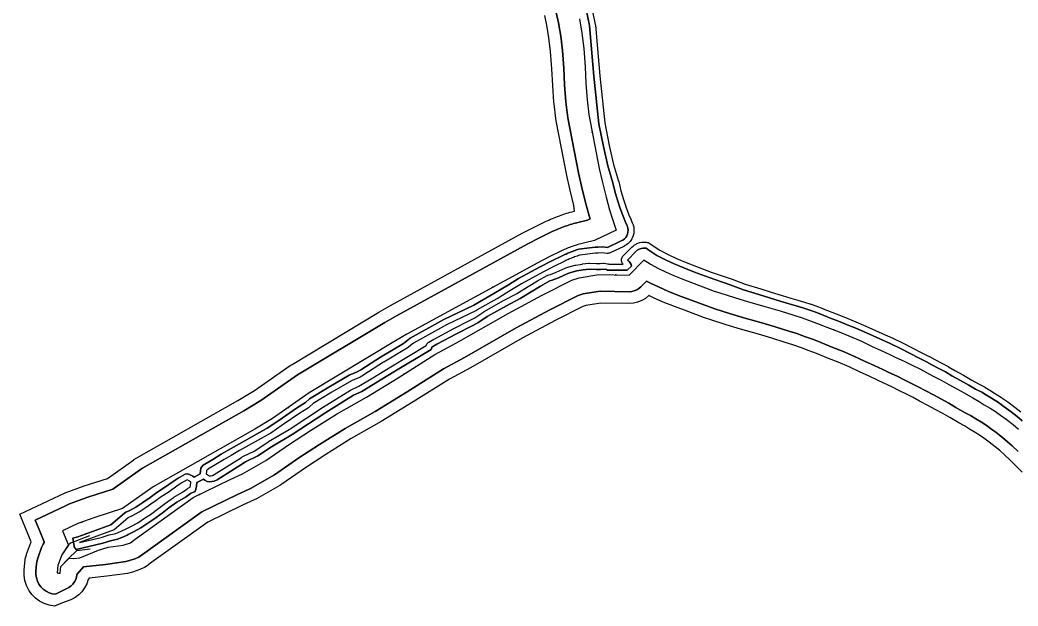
# Model space of a CAD drawing. Header units: inches. Extents: x 87989 to 118156, y 435697 to 451526.
# Drawn here: x 115977.4 to 116398, y 442739.5 to 442986.5 of the extents above; entities that cross this region are included whole.
import ezdxf

# ---------------------------------------------------------------- set-up
doc = ezdxf.new("R2010")
doc.units = ezdxf.units.IN
doc.header["$MEASUREMENT"] = 0
for name, color, linetype, true_color in [('As_waterkering_BWK', 7, 'Continuous', 0x7b8981), ('Beschermingszone_BWK', 7, 'Continuous', 0xcf890d), ('Grens_bebouwingsvrije_zone_BWK', 7, 'Continuous', 0x6789ae), ('Kernzone_BWK', 7, 'Continuous', 0xcb89af), ('Kunstwerken_BWK', 7, 'Continuous', 0xc78952), ('Referentiepunten_BWK', 7, 'Continuous', 0x178980)]:
    doc.layers.add(name, color=color, linetype=linetype, true_color=true_color)

msp = doc.modelspace()

# ---------------------------------------------------------------- linework, layer by layer
at = {"layer": 'As_waterkering_BWK'}
for points in [[(116213.1611, 442987.0009), (116214.2039, 442980.937), (116214.9796, 442974.4773), (116215.5381, 442966.6847), (116215.901, 442959.6429), (116216.3705, 442952.8191), (116217.1321, 442946.6371), (116221.5543, 442923.8774), (116222.7816, 442918.5026), (116224.4301, 442911.7671), (116225.8819, 442906.486), (116227.1417, 442902.4622), (116228.6782, 442897.8511)], [(116228.6782, 442897.8511), (116219.5582, 442893.5463), (116215.401, 442892.5758), (116214.9165, 442892.4601), (116214.3147, 442892.3092), (116213.7155, 442892.1508), (116213.1183, 442891.9848), (116212.5233, 442891.8113), (116211.9305, 442891.6303), (116211.3401, 442891.4418), (116210.7521, 442891.2458), (116210.1666, 442891.0424), (116209.5838, 442890.8316), (116209.0036, 442890.6135), (116208.4263, 442890.3881), (116207.8518, 442890.1553), (116207.2803, 442889.9153), (116206.712, 442889.6682), (116206.1468, 442889.4138), (116205.5848, 442889.1523), (116205.0234, 442888.8824), (116200.4239, 442886.635), (116195.6738, 442884.189), (116140.4837, 442854.0119), (116135.7385, 442851.2529), (116099.318, 442829.3013), (116083.8512, 442818.5224), (116076.3459, 442813.9988), (116033.5188, 442789.7136), (116020.6989, 442780.5481), (116008.9669, 442776.8536), (116001.8482, 442774.2264), (115995.4074, 442771.1755), (115997.8651, 442765.1585), (115995.0327, 442761.1174), (115993.3744, 442756.5405), (115993.109, 442753.4229), (115993.6941, 442753.3644)], [(115993.6941, 442753.3644), (115994.4357, 442753.2902), (115994.701, 442756.0761), (115998.1052, 442759.6633), (116000.0685, 442759.4804), (116002.5453, 442759.7762), (116002.677, 442759.804), (116010.56, 442763.031), (116014.6568, 442764.2547), (116020.9021, 442765.0973), (116023.9533, 442766.1586), (116025.9991, 442767.6351), (116050.4835, 442785.2154), (116066.0577, 442792.8443), (116071.1674, 442795.1425), (116081.0081, 442800.7497), (116091.0552, 442807.688), (116099.855, 442813.4108), (116110.8728, 442820.3415), (116123.4856, 442827.5226), (116136.8582, 442835.6632), (116152.3012, 442845.4269), (116161.4154, 442850.3404), (116183.1858, 442862.7967), (116197.441, 442870.454), (116209.9681, 442876.8246), (116213.0609, 442877.8194), (116221.399, 442879.1339), (116234.1303, 442878.9514), (116240.4505, 442885.3564), (116240.5181, 442885.3098)], [(116240.5181, 442885.3098), (116242.5217, 442883.93), (116243.1347, 442883.525), (116246.5195, 442881.6701), (116249.4301, 442880.311), (116253.1748, 442878.6106), (116257.4655, 442876.9086), (116261.5641, 442875.4151), (116269.9951, 442872.2435), (116272.3721, 442871.4226), (116278.5571, 442869.4414), (116284.3892, 442867.6252), (116291.9302, 442865.5822), (116297.7684, 442863.8248), (116303.5426, 442862.0328), (116307.0264, 442860.8979), (116310.7905, 442859.5606), (116314.2193, 442858.3219), (116317.4847, 442857.0591), (116322.5842, 442854.9834), (116326.7162, 442853.3406), (116331.7162, 442851.2104), (116336.3124, 442849.0364), (116340.2761, 442847.2001), (116343.9304, 442845.5273), (116346.5453, 442844.2697), (116350.0784, 442842.6321), (116353.0678, 442841.1027), (116356.562, 442839.4006), (116359.4848, 442837.9196), (116362.1959, 442836.4146), (116365.9505, 442834.4722), (116368.8566, 442832.8753), (116372.2692, 442831.0103), (116375.2314, 442829.2807), (116378.8799, 442827.2045), (116381.5485, 442825.7426), (116383.7742, 442824.328), (116386.283, 442822.8746), (116388.5082, 442821.4263), (116390.5457, 442819.9737), (116393.0258, 442818.1629), (116395.9165, 442815.9167), (116398.2177, 442813.9635)]]:
    msp.add_lwpolyline(points, dxfattribs=at)
at = {"layer": 'Beschermingszone_BWK'}
for points in [[(116399.6744, 442795.8517), (116397.0998, 442798.5344), (116394.6404, 442800.9675), (116392.0885, 442803.2861), (116390.2564, 442804.9811), (116388.349, 442806.6), (116385.8045, 442808.5771), (116383.5245, 442810.2424), (116381.7492, 442811.5076), (116379.9979, 442812.6474), (116377.5481, 442814.0726), (116375.4411, 442815.4057), (116373.0298, 442816.7275), (116369.2385, 442818.8845), (116366.3652, 442820.5618), (116363.0898, 442822.3518), (116360.3033, 442823.883), (116356.5268, 442825.8396), (116353.8586, 442827.3179), (116351.2222, 442828.6537), (116347.7075, 442830.3671), (116344.8205, 442831.8429), (116341.4218, 442833.4188), (116338.8321, 442834.6635), (116335.2565, 442836.3004), (116331.2247, 442838.1684), (116326.7971, 442840.2624), (116322.1471, 442842.2435), (116318.1054, 442843.8507), (116313.0582, 442845.9049), (116310.0161, 442847.0813), (116306.7433, 442848.2638), (116303.1586, 442849.5372), (116299.9055, 442850.597), (116294.2606, 442852.3491), (116288.6311, 442854.0434), (116281.0362, 442856.1053), (116274.9428, 442857.9988), (116268.5832, 442860.0373), (116265.924, 442860.9564), (116257.3973, 442864.1619), (116253.1989, 442865.694), (116248.4818, 442867.5702), (116244.4109, 442869.4113), (116242.4561, 442870.3237), (116241.0281, 442869.1357), (116239.4325, 442868.1845), (116237.7083, 442867.4933), (116235.8975, 442867.0791), (116234.0442, 442866.952), (116222.2536, 442867.1205), (116215.8491, 442866.1108), (116214.554, 442865.6942), (116203.0008, 442859.8188), (116189.0058, 442852.3013), (116167.2424, 442839.8512), (116158.3621, 442835.0616), (116143.1845, 442825.4667), (116129.5742, 442817.1834), (116117.0392, 442810.0436), (116106.3212, 442803.3016), (116097.7371, 442797.719), (116087.827, 442790.8754), (116086.949, 442790.3235), (116077.1083, 442784.7163), (116076.0897, 442784.1985), (116071.1596, 442781.9811), (116056.6655, 442774.8813), (116033.01, 442757.8961), (116030.9761, 442756.4282), (116029.9533, 442755.7663), (116027.9766, 442754.8534), (116024.8443, 442753.7633), (116022.7462, 442753.2423), (116014.0312, 442752.0627), (116006.6275, 442751.2111), (116006.1079, 442750.6636), (116005.5447, 442748.8183), (116004.6913, 442747.088), (116003.57, 442745.518), (116002.2101, 442744.1495), (116000.6473, 442743.0182), (115998.9225, 442742.1537), (115995.3748, 442740.7592), (115991.9354, 442739.4704), (115989.7661, 442739.8265), (115987.6794, 442740.5177), (115985.7265, 442741.527), (115983.9556, 442742.8294), (115982.4104, 442744.393), (115981.1289, 442746.1791), (115980.1428, 442748.1438), (115979.4762, 442750.2386), (115979.1458, 442752.4118), (115979.1595, 442754.6101), (115979.4248, 442757.7277), (115979.5871, 442758.9715), (115979.6896, 442759.3916), (115980.138, 442761.1061), (115980.2117, 442761.3093), (115981.8735, 442765.896), (115981.9475, 442766.1004), (115982.166, 442766.5694), (115977.4345, 442778.1533), (115996.4173, 442787.1451), (116004.4382, 442790.1052), (116014.3689, 442793.2325), (116025.3765, 442801.1023), (116025.4831, 442801.1785), (116026.3903, 442801.7537), (116026.6131, 442801.8919), (116069.2783, 442826.0853), (116076.227, 442830.2735), (116091.3134, 442840.7872), (116092.091, 442841.2917), (116128.6064, 442863.2995), (116133.6069, 442866.2052), (116189.111, 442896.5542), (116194.1462, 442899.1477), (116198.917, 442901.4804), (116199.5983, 442901.8075), (116200.3208, 442902.1437), (116201.0475, 442902.4707), (116201.7783, 442902.7886), (116202.513, 442903.0971), (116203.2516, 442903.3963), (116203.9939, 442903.6862), (116204.7398, 442903.9666), (116205.4892, 442904.2376), (116206.2419, 442904.4991), (116206.998, 442904.7511), (116207.7571, 442904.9934), (116208.5192, 442905.2262), (116209.2843, 442905.4493), (116210.052, 442905.6627), (116211.1641, 442905.9523), (116210.8811, 442908.2476), (116209.158, 442915.2802), (116207.8584, 442920.9839), (116203.3891, 442943.9669), (116203.2371, 442944.9253), (116202.4755, 442951.1072), (116202.4035, 442951.8581), (116201.9268, 442958.8022), (116201.5639, 442965.8239), (116201.0394, 442973.1415), (116200.3461, 442978.9147), (116199.4169, 442984.3186), (116198.5297, 442988.3779)], [(116203.3772, 442989.6158), (116204.3255, 442985.2766), (116205.2953, 442979.637), (116206.0181, 442973.6186), (116206.5547, 442966.1313), (116206.9176, 442959.1024), (116207.4148, 442951.96), (116208.2484, 442945.2286), (116212.7498, 442922.0173), (116214.0236, 442916.4311), (116215.72, 442909.5046), (116217.2484, 442903.9485), (116217.666, 442902.6054), (116216.5811, 442902.0933), (116213.0546, 442901.2684), (116212.0697, 442901.0245), (116211.3604, 442900.837), (116210.6536, 442900.6405), (116209.9493, 442900.4351), (116209.2476, 442900.2209), (116208.5487, 442899.9977), (116207.8527, 442899.7658), (116207.1597, 442899.5251), (116206.4698, 442899.2756), (116205.7831, 442899.0174), (116205.0997, 442898.7505), (116204.4197, 442898.475), (116203.7433, 442898.191), (116203.0705, 442897.8984), (116202.4015, 442897.5973), (116201.7364, 442897.2878), (116201.0979, 442896.9811), (116196.3882, 442894.6789), (116191.4549, 442892.1381), (116136.0629, 442861.8505), (116131.1536, 442858.9971), (116094.4221, 442836.8472), (116078.9499, 442826.0767), (116071.8025, 442821.7687), (116029.0794, 442797.5425), (116028.2845, 442797.0349), (116016.6296, 442788.7023), (116006.0556, 442785.3725), (115998.3569, 442782.5313), (115996.5691, 442781.6844), (115983.8534, 442775.6612), (115985.4874, 442771.6607), (115987.5994, 442766.4901), (115987.6731, 442766.266), (115987.2384, 442765.6174), (115986.5732, 442764.1894), (115984.9127, 442759.6063), (115984.5111, 442758.1033), (115984.4068, 442757.3037), (115984.1415, 442754.1861), (115984.1334, 442752.765), (115984.3489, 442751.3604), (115984.7828, 442750.0072), (115985.4241, 442748.7391), (115986.257, 442747.5877), (115987.2606, 442746.5816), (115988.4101, 442745.746), (115989.6766, 442745.1016), (115991.0288, 442744.6645), (115992.4329, 442744.4456), (115998.044, 442747.2921), (115998.9553, 442747.9448), (115999.7508, 442748.7345), (116000.4102, 442749.641), (116000.9165, 442750.6411), (116001.2568, 442751.7091), (116001.4224, 442752.8178), (116004.2515, 442755.9711), (116013.4116, 442757.0239), (116021.9778, 442758.1819), (116023.2017, 442758.4858), (116026.3002, 442759.5639), (116027.4533, 442760.0964), (116028.05, 442760.4825), (116030.0888, 442761.954), (116054.0896, 442779.1872), (116069.0338, 442786.5074), (116074.0388, 442788.7585), (116074.6329, 442789.0605), (116084.7297, 442794.8287), (116094.953, 442801.8727), (116103.6267, 442807.5141), (116114.4699, 442814.3344), (116127.0373, 442821.4914), (116140.5486, 442829.7152), (116155.8367, 442839.3805), (116164.8145, 442844.2217), (116186.5808, 442856.6744), (116200.6842, 442864.2502), (116212.6432, 442870.3319), (116214.6873, 442870.9894), (116221.8975, 442872.1261), (116234.0801, 442871.9517), (116235.1948, 442872.0329), (116236.2825, 442872.2905), (116237.3152, 442872.7179), (116238.2668, 442873.3043), (116239.1129, 442874.0347), (116241.4902, 442876.444), (116243.3567, 442875.4295), (116246.5022, 442873.9529), (116250.4372, 442872.1704), (116254.9766, 442870.3668), (116259.1335, 442868.8507), (116267.6203, 442865.6594), (116270.1619, 442864.7812), (116276.4488, 442862.7666), (116282.4333, 442860.9053), (116290.0057, 442858.8513), (116295.7222, 442857.1306), (116301.421, 442855.3623), (116304.7702, 442854.2708), (116308.4296, 442852.9708), (116311.7674, 442851.7649), (116314.9026, 442850.5525), (116319.9716, 442848.4893), (116324.0509, 442846.8673), (116328.8467, 442844.8241), (116333.3446, 442842.6967), (116337.348, 442840.8419), (116340.9564, 442839.1901), (116343.5566, 442837.94), (116347.0113, 442836.3384), (116349.941, 442834.8403), (116353.4473, 442833.132), (116356.2028, 442831.7353), (116358.8889, 442830.2458), (116362.6563, 442828.2951), (116365.4926, 442826.7366), (116368.8252, 442824.9153), (116371.7355, 442823.2163), (116375.4673, 442821.0929), (116377.9859, 442819.7127), (116380.1423, 442818.3457), (116382.6167, 442816.9087), (116384.5654, 442815.6404), (116386.45, 442814.2971), (116388.8134, 442812.5712), (116391.5021, 442810.4819), (116393.5736, 442808.7238), (116395.4675, 442806.9715), (116398.0813, 442804.5968)]]:
    msp.add_lwpolyline(points, dxfattribs=at)
for points in [[(116218.459, 442991.4121, 0), (116219.8594, 442984.5918, 0), (116219.9004, 442984.3027, 0), (116220.6113, 442976.002, 0), (116221.7188, 442962.9668, 0), (116223.8145, 442943.1016, 0), (116225.7363, 442933.6367, 0), (116227.5, 442925.5879, 0), (116229.6699, 442918.5547, 0), (116229.7148, 442918.3848, 0), (116230.6289, 442914.4727, 0), (116231.7539, 442910.8086, 0), (116232.7227, 442907.8691, 0), (116232.752, 442907.7852, 0), (116233.8691, 442904.7656, 0), (116233.9063, 442904.6738, 0), (116234.9121, 442902.2539, 0), (116234.9492, 442902.168, 0), (116235.6035, 442900.7461, 0), (116235.7031, 442900.4922, 0), (116235.793, 442900.2227, 0), (116235.8496, 442900.0293, 0), (116236.041, 442899.2461, 0), (116236.1055, 442898.8496, 0), (116236.1699, 442898.0449, 0), (116236.1699, 442897.6426, 0), (116236.1035, 442896.8398, 0), (116236.0391, 442896.4434, 0), (116235.8457, 442895.6602, 0), (116235.7168, 442895.2793, 0), (116235.4004, 442894.5391, 0), (116235.2129, 442894.1816, 0), (116234.7813, 442893.502, 0), (116234.5391, 442893.1797, 0), (116234.0039, 442892.5781, 0), (116233.7129, 442892.3008, 0), (116233.0879, 442891.791, 0), (116232.7559, 442891.5625, 0), (116232.0586, 442891.1621, 0), (116231.8789, 442891.0684, 0), (116226.1094, 442888.3438, 0), (116225.7852, 442888.2188, 0), (116225.4473, 442888.1387, 0), (116225.1016, 442888.1055, 0), (116224.7539, 442888.1211, 0), (116222.8164, 442888.3457, 0), (116221.0449, 442888.2305, 0), (116220.0293, 442888.1641, 0), (116219.9414, 442888.1582, 0), (116216.6191, 442887.8223, 0), (116216.5293, 442887.8105, 0), (116213.4219, 442887.3809, 0), (116213.2715, 442887.334, 0), (116212.7363, 442887.1641, 0), (116212.2012, 442886.9863, 0), (116211.6699, 442886.8008, 0), (116211.1406, 442886.6094, 0), (116210.6133, 442886.4121, 0), (116210.0898, 442886.207, 0), (116209.5684, 442885.9961, 0), (116209.0488, 442885.7773, 0), (116208.5332, 442885.5527, 0), (116208.0195, 442885.3223, 0), (116207.5098, 442885.084, 0), (116206.9863, 442884.832, 0), (116202.4414, 442882.6133, 0), (116197.7832, 442880.2148, 0), (116188.7734, 442875.2871, 0), (116184.6074, 442872.7363, 0), (116178.4746, 442868.998, 0), (116178.3965, 442868.9531, 0), (116169.8691, 442864.1621, 0), (116169.7363, 442864.0938, 0), (116157.1504, 442857.9902, 0), (116143.2109, 442850.2676, 0), (116140.5391, 442848.1484, 0), (116140.2715, 442847.9629, 0), (116130.7207, 442842.2344, 0), (116130.6563, 442842.1934, 0), (116122.377, 442836.8789, 0), (116122.2285, 442836.791, 0), (116120.7363, 442835.9746, 0), (116120.5059, 442835.8613, 0), (116117.3945, 442834.5625, 0), (116117.1152, 442834.4238, 0), (116108.793, 442829.6035, 0), (116101.0078, 442824.877, 0), (116099.4844, 442823.4023, 0), (116099.3516, 442823.2813, 0), (116099.0645, 442823.0723, 0), (116095.3594, 442820.7715, 0), (116087.916, 442815.6758, 0), (116083.0742, 442812.3262, 0), (116082.8691, 442812.1992, 0), (116069.9023, 442804.9785, 0), (116066.4648, 442802.959, 0), (116063.4961, 442801.2598, 0), (116059.9375, 442799.1563, 0), (116056.6621, 442797.1191, 0), (116056.6016, 442797.0801, 0), (116056.2871, 442796.8984, 0), (116056.0664, 442796.5898, 0), (116056.002, 442796.1289, 0), (116055.8926, 442795.1602, 0), (116056.0762, 442795.0762, 0), (116056.3926, 442794.8574, 0), (116056.6191, 442794.6777, 0), (116057.2285, 442794.3867, 0), (116057.3984, 442794.3457, 0), (116057.8906, 442794.3809, 0), (116058.5508, 442794.5156, 0), (116059.2871, 442794.8535, 0), (116070.7617, 442802.1211, 0), (116071.082, 442802.3223, 0), (116071.3184, 442802.4551, 0), (116076.4063, 442804.9473, 0), (116082.0566, 442808.6953, 0), (116082.1699, 442808.7656, 0), (116090.8516, 442813.8691, 0), (116104.9063, 442823.1621, 0), (116104.9785, 442823.207, 0), (116116.7285, 442830.4102, 0), (116116.9785, 442830.5449, 0), (116120.2734, 442832.0781, 0), (116126.1113, 442835.6621, 0), (116133.6777, 442840.332, 0), (116148.5566, 442849.2813, 0), (116148.6934, 442849.627, 0), (116148.8789, 442849.9492, 0), (116149.1133, 442850.2402, 0), (116149.3867, 442850.4922, 0), (116149.6934, 442850.7012, 0), (116151.8789, 442851.9531, 0), (116151.9492, 442851.9922, 0), (116160.2559, 442856.4043, 0), (116166.7969, 442859.7949, 0), (116169.0938, 442860.9609, 0), (116172.9004, 442863.5313, 0), (116173.0625, 442863.6309, 0), (116181.1504, 442868.2363, 0), (116181.25, 442868.2891, 0), (116186.9453, 442871.2012, 0), (116187.5645, 442871.5957, 0), (116191.5156, 442874.0898, 0), (116195.5371, 442876.498, 0), (116199.5293, 442878.7734, 0), (116199.9102, 442878.9512, 0), (116200.2207, 442879.041, 0), (116200.9824, 442879.2109, 0), (116203.4277, 442880.1152, 0), (116207.1621, 442881.9238, 0), (116207.4961, 442882.0566, 0), (116208.7637, 442882.457, 0), (116208.9102, 442882.498, 0), (116211.4102, 442883.125, 0), (116211.6016, 442883.166, 0), (116214.2773, 442883.6191, 0), (116214.4316, 442883.6406, 0), (116217.0566, 442883.918, 0), (116217.3984, 442883.9297, 0), (116220.3672, 442883.8359, 0), (116221.9453, 442883.8594, 0), (116223.0313, 442883.9531, 0), (116223.2461, 442883.9629, 0), (116223.6113, 442883.9355, 0), (116224.9629, 442883.7363, 0), (116225.252, 442883.6777, 0), (116225.5332, 442883.582, 0), (116231.6484, 442883.4883, 0), (116231.3809, 442883.7813, 0), (116231.1641, 442884.1133, 0), (116231.0039, 442884.4766, 0), (116230.9023, 442884.8594, 0), (116230.8633, 442885.2559, 0), (116230.8887, 442885.6504, 0), (116230.9766, 442886.0371, 0), (116231.123, 442886.4063, 0), (116231.3281, 442886.7461, 0), (116231.584, 442887.0488, 0), (116235.1113, 442890.625, 0), (116235.2715, 442890.7734, 0), (116235.9355, 442891.3359, 0), (116236.2891, 442891.5898, 0), (116237.041, 442892.0293, 0), (116237.4336, 442892.2168, 0), (116238.25, 442892.5195, 0), (116238.6699, 442892.6348, 0), (116239.5273, 442892.793, 0), (116239.9609, 442892.834, 0), (116240.832, 442892.8398, 0), (116241.2656, 442892.8047, 0), (116241.7383, 442892.7266, 0), (116242.1055, 442892.6328, 0), (116242.457, 442892.4844, 0), (116242.7813, 442892.2852, 0), (116243.4395, 442891.8086, 0), (116247.0684, 442889.4141, 0), (116250.7871, 442887.4668, 0), (116254.1055, 442886.0098, 0), (116258.1426, 442884.2715, 0), (116258.2031, 442884.2461, 0), (116262.543, 442882.5117, 0), (116268.666, 442880.2422, 0), (116277.4746, 442877.2285, 0), (116283.0625, 442875.166, 0), (116289.5703, 442873.0977, 0), (116293.9707, 442871.7676, 0), (116298.5684, 442870.3086, 0), (116302.3125, 442869.1816, 0), (116305.2051, 442868.3848, 0), (116308.0703, 442867.541, 0), (116310.6543, 442866.7227, 0), (116310.7734, 442866.6816, 0), (116312.7813, 442865.9336, 0), (116315.7773, 442864.8242, 0), (116315.8457, 442864.7988, 0), (116319.5195, 442863.3145, 0), (116323.2363, 442861.873, 0), (116326.9473, 442860.3535, 0), (116330.6035, 442858.8574, 0), (116335.1914, 442856.9004, 0), (116340.7988, 442854.3848, 0), (116345.1797, 442852.3496, 0), (116349.6055, 442850.2129, 0), (116353.6523, 442848.1777, 0), (116357.5215, 442846.1895, 0), (116360.5879, 442844.6563, 0), (116360.6934, 442844.5996, 0), (116362.8809, 442843.373, 0), (116365.8301, 442841.7988, 0), (116368.5625, 442840.3633, 0), (116368.6758, 442840.3008, 0), (116371.3633, 442838.7051, 0), (116374.9551, 442836.7637, 0), (116378.541, 442834.709, 0), (116381.2871, 442833.1406, 0), (116383.8711, 442831.8301, 0), (116384.0547, 442831.7266, 0), (116386.043, 442830.498, 0), (116388.1211, 442829.2168, 0), (116391.0879, 442827.3145, 0), (116391.168, 442827.2617, 0), (116393.6387, 442825.541, 0), (116393.7246, 442825.4785, 0), (116396.6387, 442823.2578, 0), (116399.1914, 442821.2578, 0)], [(116399.7695, 442817.5098, 0), (116397.6504, 442819.2891, 0), (116395.1094, 442821.2793, 0), (116392.2109, 442823.4902, 0), (116389.7402, 442825.2109, 0), (116386.7891, 442827.0996, 0), (116384.7305, 442828.3691, 0), (116382.7402, 442829.5996, 0), (116380.0996, 442830.9395, 0), (116377.3008, 442832.5391, 0), (116373.7402, 442834.5801, 0), (116370.1309, 442836.5293, 0), (116367.4004, 442838.1504, 0), (116364.6602, 442839.5898, 0), (116361.6797, 442841.1797, 0), (116359.4707, 442842.4199, 0), (116356.3906, 442843.9609, 0), (116352.5195, 442845.9492, 0), (116348.5, 442847.9707, 0), (116344.1094, 442850.0898, 0), (116339.7598, 442852.1094, 0), (116334.1895, 442854.6094, 0), (116329.6406, 442856.5508, 0), (116326, 442858.0391, 0), (116322.3105, 442859.5508, 0), (116318.5996, 442860.9902, 0), (116314.9102, 442862.4805, 0), (116311.9102, 442863.5898, 0), (116309.9004, 442864.3398, 0), (116307.3398, 442865.1504, 0), (116304.5195, 442865.9805, 0), (116301.6191, 442866.7793, 0), (116297.8301, 442867.9199, 0), (116293.2305, 442869.3809, 0), (116288.8301, 442870.7109, 0), (116282.25, 442872.8008, 0), (116276.6367, 442874.873, 0), (116267.8262, 442877.8867, 0), (116261.6445, 442880.1797, 0), (116257.2148, 442881.9492, 0), (116253.1074, 442883.7168, 0), (116249.7031, 442885.2129, 0), (116245.7988, 442887.2578, 0), (116242.0156, 442889.752, 0), (116241.3125, 442890.2617, 0), (116240.8496, 442890.3398, 0), (116239.9785, 442890.334, 0), (116239.123, 442890.1758, 0), (116238.3066, 442889.873, 0), (116237.5547, 442889.4316, 0), (116236.8906, 442888.8691, 0), (116233.3633, 442885.293, 0), (116233.6465, 442885.1211, 0), (116234.1211, 442884.7227, 0), (116234.5469, 442884.1484, 0), (116235, 442883.3984, 0), (116235.0898, 442882.7715, 0), (116233.3066, 442880.9629, 0), (116225.0605, 442881.082, 0), (116224.5977, 442881.2637, 0), (116223.2461, 442881.4629, 0), (116222.0723, 442881.3613, 0), (116220.3457, 442881.3359, 0), (116217.3184, 442881.4316, 0), (116214.6934, 442881.1543, 0), (116212.0176, 442880.7012, 0), (116209.5176, 442880.0742, 0), (116208.252, 442879.6738, 0), (116204.4082, 442877.8125, 0), (116201.6934, 442876.8086, 0), (116200.7656, 442876.6016, 0), (116196.7988, 442874.3398, 0), (116192.8242, 442871.9609, 0), (116188.9023, 442869.4844, 0), (116188.1875, 442869.0293, 0), (116182.3867, 442866.0645, 0), (116174.2988, 442861.459, 0), (116170.3633, 442858.8027, 0), (116167.9395, 442857.5703, 0), (116161.418, 442854.1914, 0), (116153.1211, 442849.7852, 0), (116150.9414, 442848.5352, 0), (116150.6836, 442847.6426, 0), (116134.9785, 442838.1973, 0), (116127.4219, 442833.5332, 0), (116121.459, 442829.873, 0), (116118.0352, 442828.2793, 0), (116106.2852, 442821.0762, 0), (116092.1758, 442811.748, 0), (116083.4375, 442806.6113, 0), (116077.6523, 442802.7734, 0), (116072.418, 442800.209, 0), (116072.0996, 442800.0078, 0), (116060.4824, 442792.6504, 0), (116059.332, 442792.123, 0), (116058.2324, 442791.8984, 0), (116057.1816, 442791.8223, 0), (116056.3828, 442792.0215, 0), (116055.2793, 442792.5449, 0), (116054.8262, 442792.9102, 0), (116051.916, 442791.4844, 0), (116051.8086, 442790.043, 0), (116051.6094, 442788.6934, 0), (116051.2871, 442787.8691, 0), (116051.2363, 442787.8105, 0), (116049.6035, 442787.0117, 0), (116049.3164, 442786.8398, 0), (116047.6035, 442785.6094, 0), (116047.1895, 442785.3926, 0), (116043.5918, 442783.1895, 0), (116040.2207, 442780.8125, 0), (116037.3711, 442778.6602, 0), (116033.8008, 442776.0586, 0), (116031.2832, 442774.3809, 0), (116028.4121, 442772.4688, 0), (116028.3555, 442772.4316, 0), (116025.6055, 442770.8789, 0), (116023.0313, 442769.6016, 0), (116022.5781, 442769.3867, 0), (116021.1152, 442768.6895, 0), (116018.5762, 442767.6113, 0), (116015.6289, 442767.0234, 0), (116012.2969, 442765.9551, 0), (116001.0781, 442763.2656, 0), (116000.2617, 442764.4863, 0), (116000.2461, 442764.5996, 0), (116000.0078, 442766.4121, 0), (115999.7813, 442768.127, 0), (116001.8262, 442768.6836, 0), (116015.793, 442773.7617, 0), (116021.4258, 442778.6094, 0), (116022.0039, 442779.0234, 0), (116023.7871, 442779.7715, 0), (116026.2617, 442781.1719, 0), (116029.209, 442783.1484, 0), (116032.2324, 442785.1504, 0), (116035.1055, 442787.2539, 0), (116038.8262, 442789.7305, 0), (116042.0488, 442791.9824, 0), (116044.0273, 442793.373, 0), (116047.0762, 442795.1016, 0), (116048.0215, 442795.2109, 0), (116048.9219, 442794.9609, 0), (116050.2754, 442794.1387, 0), (116050.8145, 442793.7734, 0), (116053.3848, 442795.2305, 0), (116053.5215, 442796.4395, 0), (116053.6699, 442797.5156, 0), (116053.9941, 442797.9902, 0), (116054.5684, 442798.7891, 0), (116055.3418, 442799.2402, 0), (116058.6406, 442801.293, 0), (116062.2383, 442803.4219, 0), (116065.2109, 442805.1211, 0), (116068.6602, 442807.1484, 0), (116081.6523, 442814.3828, 0), (116086.498, 442817.7363, 0), (116093.9922, 442822.8652, 0), (116097.7461, 442825.1973, 0), (116099.4688, 442826.8672, 0), (116107.5176, 442831.7539, 0), (116116.1406, 442836.7363, 0), (116119.5352, 442838.166, 0), (116121.0254, 442838.9824, 0), (116129.3691, 442844.3379, 0), (116138.9863, 442850.1074, 0), (116141.8184, 442852.3535, 0), (116155.998, 442860.2109, 0), (116168.6465, 442866.3418, 0), (116177.1738, 442871.1328, 0), (116183.3047, 442874.8691, 0), (116187.5195, 442877.4512, 0), (116196.6113, 442882.4219, 0), (116201.3203, 442884.8477, 0), (116205.8965, 442887.082, 0), (116206.4395, 442887.3438, 0), (116206.9785, 442887.5957, 0), (116207.5215, 442887.8398, 0), (116208.0664, 442888.0762, 0), (116208.6152, 442888.3066, 0), (116209.166, 442888.5293, 0), (116209.7188, 442888.7461, 0), (116210.2754, 442888.9551, 0), (116210.834, 442889.1582, 0), (116211.3965, 442889.3516, 0), (116211.9609, 442889.541, 0), (116212.5273, 442889.7207, 0), (116212.8809, 442889.8301, 0), (116216.2773, 442890.2988, 0), (116219.7773, 442890.6523, 0), (116220.8828, 442890.7246, 0), (116222.8809, 442890.8555, 0), (116225.041, 442890.6055, 0), (116230.8125, 442893.3301, 0), (116231.5117, 442893.7305, 0), (116232.1348, 442894.2383, 0), (116232.6699, 442894.8418, 0), (116233.1016, 442895.5215, 0), (116233.4199, 442896.2617, 0), (116233.6133, 442897.043, 0), (116233.6777, 442897.8477, 0), (116233.6133, 442898.6504, 0), (116233.4219, 442899.4316, 0), (116233.332, 442899.7012, 0), (116232.6387, 442901.209, 0), (116231.5605, 442903.8066, 0), (116230.3789, 442907.002, 0), (116229.3711, 442910.0488, 0), (116228.2148, 442913.8203, 0), (116227.2813, 442917.8164, 0), (116225.0801, 442924.9492, 0), (116223.2891, 442933.1191, 0), (116221.3398, 442942.7207, 0), (116219.2305, 442962.7305, 0), (116218.1191, 442975.7891, 0), (116217.4102, 442984.0898, 0), (116216.0098, 442990.9102, 0)]]:
    msp.add_polyline3d(points, dxfattribs=at)
msp.add_polyline3d([(116002.5645, 442766.293, 0), (116002.5586, 442766.1914, 0), (116011.623, 442768.3633, 0), (116015.002, 442769.4473, 0), (116017.834, 442770.0117, 0), (116020.0879, 442770.9707, 0), (116021.9395, 442771.8516, 0), (116024.4336, 442773.0879, 0), (116026.8086, 442774.4297, 0), (116027.0469, 442774.5625, 0), (116029.8594, 442776.4375, 0), (116032.3711, 442778.1094, 0), (116035.8828, 442780.668, 0), (116038.7129, 442782.8066, 0), (116038.7793, 442782.8555, 0), (116042.1504, 442785.2324, 0), (116042.2852, 442785.3223, 0), (116045.8848, 442787.5234, 0), (116046.0273, 442787.6055, 0), (116046.2871, 442787.7422, 0), (116047.8594, 442788.8711, 0), (116048.0332, 442788.9863, 0), (116048.3203, 442789.1563, 0), (116048.5039, 442789.2559, 0), (116049.2168, 442789.6055, 0), (116049.3223, 442790.3184, 0), (116049.4238, 442791.6914, 0), (116048.9238, 442792.0352, 0), (116047.9219, 442792.6445, 0), (116047.8457, 442792.6641, 0), (116045.3652, 442791.2578, 0), (116043.4844, 442789.9355, 0), (116040.2363, 442787.6641, 0), (116036.5371, 442785.2031, 0), (116033.709, 442783.1328, 0), (116033.6133, 442783.0664, 0), (116030.5957, 442781.0684, 0), (116027.6543, 442779.0957, 0), (116027.4941, 442778.9961, 0), (116025.0195, 442777.5957, 0), (116024.8906, 442777.5234, 0), (116024.7559, 442777.4648, 0), (116024.1895, 442777.2285, 0), (116023.2305, 442776.8262, 0), (116022.9727, 442776.6406, 0), (116017.0781, 442771.5684, 0)], close=True, dxfattribs=at)
at = {"layer": 'Grens_bebouwingsvrije_zone_BWK'}
msp.add_lwpolyline([(116398.0813, 442804.5968), (116395.4675, 442806.9715), (116393.5736, 442808.7238), (116391.5021, 442810.4819), (116388.8134, 442812.5712), (116386.45, 442814.2971), (116384.5654, 442815.6404), (116382.6167, 442816.9087), (116380.1423, 442818.3457), (116377.9859, 442819.7127), (116375.4673, 442821.0929), (116371.7355, 442823.2163), (116368.8252, 442824.9153), (116365.4926, 442826.7366), (116362.6563, 442828.2951), (116358.8889, 442830.2458), (116356.2028, 442831.7353), (116353.4473, 442833.132), (116349.941, 442834.8403), (116347.0113, 442836.3384), (116343.5566, 442837.94), (116340.9564, 442839.1901), (116337.348, 442840.8419), (116333.3446, 442842.6967), (116328.8467, 442844.8241), (116324.0509, 442846.8673), (116319.9716, 442848.4893), (116314.9026, 442850.5525), (116311.7674, 442851.7649), (116308.4296, 442852.9708), (116304.7702, 442854.2708), (116301.421, 442855.3623), (116295.7222, 442857.1306), (116290.0057, 442858.8513), (116282.4333, 442860.9053), (116276.4488, 442862.7666), (116270.1619, 442864.7812), (116267.6203, 442865.6594), (116259.1335, 442868.8507), (116254.9766, 442870.3668), (116250.4372, 442872.1704), (116246.5022, 442873.9529), (116243.3567, 442875.4295), (116241.4902, 442876.444), (116239.1129, 442874.0347), (116238.2668, 442873.3043), (116237.3152, 442872.7179), (116236.2825, 442872.2905), (116235.1948, 442872.0329), (116234.0801, 442871.9517), (116221.8975, 442872.1261), (116214.6873, 442870.9894), (116212.6432, 442870.3319), (116200.6842, 442864.2502), (116186.5808, 442856.6744), (116164.8145, 442844.2217), (116155.8367, 442839.3805), (116140.5486, 442829.7152), (116127.0373, 442821.4914), (116114.4699, 442814.3344), (116103.6267, 442807.5141), (116094.953, 442801.8727), (116084.7297, 442794.8287), (116074.6329, 442789.0605), (116074.0388, 442788.7585), (116069.0338, 442786.5074), (116054.0896, 442779.1872), (116030.0888, 442761.954), (116028.05, 442760.4825), (116027.4533, 442760.0964), (116026.3002, 442759.5639), (116023.2017, 442758.4858), (116021.9778, 442758.1819), (116013.4116, 442757.0239), (116004.2515, 442755.9711), (116001.4224, 442752.8178), (116001.2568, 442751.7091), (116000.9165, 442750.6411), (116000.4102, 442749.641), (115999.7508, 442748.7345), (115998.9553, 442747.9448), (115998.044, 442747.2921), (115992.4329, 442744.4456), (115991.0288, 442744.6645), (115989.6766, 442745.1016), (115988.4101, 442745.746), (115987.2606, 442746.5816), (115986.257, 442747.5877), (115985.4241, 442748.7391), (115984.7828, 442750.0072), (115984.3489, 442751.3604), (115984.1334, 442752.765), (115984.1415, 442754.1861), (115984.4068, 442757.3037), (115984.5111, 442758.1033), (115984.9127, 442759.6063), (115986.5732, 442764.1894), (115987.2384, 442765.6174), (115987.6731, 442766.266), (115987.5994, 442766.4901), (115985.4874, 442771.6607), (115983.8534, 442775.6612), (115996.5691, 442781.6844), (115998.3569, 442782.5313), (116006.0556, 442785.3725), (116016.6296, 442788.7023), (116028.2845, 442797.0349), (116029.0794, 442797.5425), (116071.8025, 442821.7687), (116078.9499, 442826.0767), (116094.4221, 442836.8472), (116131.1536, 442858.9971), (116136.0629, 442861.8505), (116191.4549, 442892.1381), (116196.3882, 442894.6789), (116201.0979, 442896.9811), (116201.7364, 442897.2878), (116202.4015, 442897.5973), (116203.0705, 442897.8984), (116203.7433, 442898.191), (116204.4197, 442898.475), (116205.0997, 442898.7505), (116205.7831, 442899.0174), (116206.4698, 442899.2756), (116207.1597, 442899.5251), (116207.8527, 442899.7658), (116208.5487, 442899.9977), (116209.2476, 442900.2209), (116209.9493, 442900.4351), (116210.6536, 442900.6405), (116211.3604, 442900.837), (116212.0697, 442901.0245), (116213.0546, 442901.2684), (116216.5811, 442902.0933), (116217.666, 442902.6054), (116217.2484, 442903.9485), (116215.72, 442909.5046), (116214.0236, 442916.4311), (116212.7498, 442922.0173), (116208.2484, 442945.2286), (116207.4148, 442951.96), (116206.9176, 442959.1024), (116206.5547, 442966.1313), (116206.0181, 442973.6186), (116205.2953, 442979.637), (116204.3255, 442985.2766), (116203.3772, 442989.6158)], dxfattribs=at)
at = {"layer": 'Kernzone_BWK'}
for points in [[(116398.082, 442804.5977), (116395.4668, 442806.9707), (116393.5742, 442808.7246), (116391.502, 442810.4824), (116388.8125, 442812.5703), (116386.4492, 442814.2969), (116384.5645, 442815.6406), (116382.6172, 442816.9082), (116380.1426, 442818.3457), (116377.9863, 442819.7129), (116375.4668, 442821.0938), (116371.7363, 442823.2168), (116368.8262, 442824.916), (116365.4922, 442826.7363), (116362.6563, 442828.2949), (116358.8887, 442830.2461), (116356.2031, 442831.7344), (116353.4473, 442833.1328), (116349.9414, 442834.8398), (116347.0117, 442836.3379), (116343.5566, 442837.9395), (116340.957, 442839.1895), (116337.3477, 442840.8418), (116333.3438, 442842.6973), (116328.8477, 442844.8242), (116324.0508, 442846.8672), (116319.9707, 442848.4902), (116314.9023, 442850.5527), (116311.7676, 442851.7656), (116308.4297, 442852.9707), (116304.7695, 442854.2715), (116301.4219, 442855.3613), (116295.7227, 442857.1309), (116290.0059, 442858.8516), (116282.4336, 442860.9063), (116276.4492, 442862.7656), (116270.1621, 442864.7813), (116267.6211, 442865.6602), (116259.1328, 442868.8516), (116254.9766, 442870.3672), (116250.4375, 442872.1699), (116246.502, 442873.9531), (116243.3574, 442875.4297), (116241.4902, 442876.4434), (116239.1133, 442874.0352), (116238.2676, 442873.3047), (116237.3145, 442872.7188), (116236.2832, 442872.291), (116235.1953, 442872.0332), (116234.0801, 442871.9512), (116221.8984, 442872.127), (116214.6875, 442870.9902), (116212.6426, 442870.332), (116200.6836, 442864.25), (116186.5801, 442856.6738), (116164.8145, 442844.2227), (116155.8359, 442839.3809), (116140.5488, 442829.7148), (116127.0371, 442821.4922), (116114.4707, 442814.334), (116103.627, 442807.5137), (116094.9531, 442801.873), (116084.7305, 442794.8281), (116074.6328, 442789.0605), (116074.0391, 442788.7578), (116069.0332, 442786.5078), (116054.0898, 442779.1875), (116030.0879, 442761.9531), (116028.0508, 442760.4824), (116027.4531, 442760.0957), (116026.3008, 442759.5645), (116023.2012, 442758.4863), (116021.9785, 442758.1816), (116013.4121, 442757.0234), (116004.252, 442755.9707), (116001.4219, 442752.8184), (116001.2559, 442751.709), (116000.916, 442750.6406), (116000.4102, 442749.6406), (115999.75, 442748.7344), (115998.9551, 442747.9453), (115998.0449, 442747.293), (115992.4336, 442744.4453), (115991.0293, 442744.6641), (115989.6758, 442745.1016), (115988.4102, 442745.7461), (115987.2598, 442746.582), (115986.2578, 442747.5879), (115985.4238, 442748.7383), (115984.7832, 442750.0078), (115984.3496, 442751.3613), (115984.1328, 442752.7656), (115984.1406, 442754.1855), (115984.4063, 442757.3027), (115984.5117, 442758.1035), (115984.9121, 442759.6055), (115986.5723, 442764.1895), (115987.2383, 442765.6172), (115987.6738, 442766.2656), (115987.5996, 442766.4902), (115985.4883, 442771.6602), (115983.8535, 442775.6621), (115996.5684, 442781.6836), (115998.3574, 442782.5313), (116006.0547, 442785.373), (116016.6289, 442788.7031), (116028.2852, 442797.0352), (116029.0801, 442797.543), (116071.8027, 442821.7695), (116078.9492, 442826.0762), (116094.4219, 442836.8477), (116131.1543, 442858.998), (116136.0625, 442861.8496), (116191.4551, 442892.1387), (116196.3887, 442894.6797), (116201.0977, 442896.9805), (116201.7363, 442897.2871), (116202.4023, 442897.5977), (116203.0703, 442897.8984), (116203.7441, 442898.1914), (116204.4199, 442898.4746), (116205.0996, 442898.75), (116205.7832, 442899.0176), (116206.4707, 442899.2754), (116207.1602, 442899.5254), (116207.8535, 442899.7656), (116208.5488, 442899.998), (116209.248, 442900.2207), (116209.9492, 442900.4355), (116210.6543, 442900.6406), (116211.3613, 442900.8379), (116212.0703, 442901.0254), (116213.0547, 442901.2676), (116216.582, 442902.0937), (116217.666, 442902.6055), (116217.248, 442903.9492), (116215.7207, 442909.5039), (116214.0234, 442916.4316), (116212.75, 442922.0176), (116208.248, 442945.2285), (116207.4141, 442951.9609), (116206.918, 442959.1016), (116206.5547, 442966.1309), (116206.0176, 442973.6191), (116205.2949, 442979.6367), (116204.3262, 442985.2773), (116203.377, 442989.6152)], [(116216.0098, 442990.9102), (116217.4102, 442984.0898), (116218.1191, 442975.7891), (116219.2305, 442962.7305), (116221.3398, 442942.7207), (116223.2891, 442933.1191), (116225.0801, 442924.9492), (116227.2813, 442917.8164), (116228.2148, 442913.8203), (116229.3711, 442910.0488), (116230.3789, 442907.002), (116231.5605, 442903.8066), (116232.6387, 442901.209), (116233.332, 442899.7012), (116233.4219, 442899.4316), (116233.6133, 442898.6504), (116233.6777, 442897.8477), (116233.6133, 442897.043), (116233.4199, 442896.2617), (116233.1016, 442895.5215), (116232.6699, 442894.8418), (116232.1348, 442894.2383), (116231.5117, 442893.7305), (116230.8125, 442893.3301), (116225.041, 442890.6055), (116222.8809, 442890.8555), (116220.8828, 442890.7246), (116219.7773, 442890.6523), (116216.2773, 442890.2988), (116212.8809, 442889.8301), (116212.5273, 442889.7207), (116211.9609, 442889.541), (116211.3965, 442889.3516), (116210.834, 442889.1582), (116210.2754, 442888.9551), (116209.7188, 442888.7461), (116209.166, 442888.5293), (116208.6152, 442888.3066), (116208.0664, 442888.0762), (116207.5215, 442887.8398), (116206.9785, 442887.5957), (116206.4395, 442887.3438), (116205.8965, 442887.082), (116201.3203, 442884.8477), (116196.6113, 442882.4219), (116187.5195, 442877.4512), (116183.3047, 442874.8691), (116177.1738, 442871.1328), (116168.6465, 442866.3418), (116155.998, 442860.2109), (116141.8184, 442852.3535), (116138.9863, 442850.1074), (116129.3691, 442844.3379), (116121.0254, 442838.9824), (116119.5352, 442838.166), (116116.1406, 442836.7363), (116107.5176, 442831.7539), (116099.4688, 442826.8672), (116097.7461, 442825.1973), (116093.9922, 442822.8652), (116086.498, 442817.7363), (116081.6523, 442814.3828), (116068.6602, 442807.1484), (116065.2109, 442805.1211), (116062.2383, 442803.4219), (116058.6406, 442801.293), (116055.3418, 442799.2402), (116054.5684, 442798.7891), (116053.9941, 442797.9902), (116053.6699, 442797.5156), (116053.5215, 442796.4395), (116053.3848, 442795.2305), (116050.8145, 442793.7734), (116050.2754, 442794.1387), (116048.9219, 442794.9609), (116048.0215, 442795.2109), (116047.0762, 442795.1016), (116044.0273, 442793.373), (116042.0488, 442791.9824), (116038.8262, 442789.7305), (116035.1055, 442787.2539), (116032.2324, 442785.1504), (116029.209, 442783.1484), (116026.2617, 442781.1719), (116023.7871, 442779.7715), (116022.0039, 442779.0234), (116021.4258, 442778.6094), (116015.793, 442773.7617), (116001.8262, 442768.6836), (115999.7813, 442768.127), (116000.0078, 442766.4121), (116000.2461, 442764.5996), (116000.2617, 442764.4863), (116001.0781, 442763.2656), (116012.2969, 442765.9551), (116015.6289, 442767.0234), (116018.5762, 442767.6113), (116021.1152, 442768.6895), (116022.5781, 442769.3867), (116023.0313, 442769.6016), (116025.6055, 442770.8789), (116028.3555, 442772.4316), (116028.4121, 442772.4688), (116031.2832, 442774.3809), (116033.8008, 442776.0586), (116037.3711, 442778.6602), (116040.2207, 442780.8125), (116043.5918, 442783.1895), (116047.1895, 442785.3926), (116047.6035, 442785.6094), (116049.3164, 442786.8398), (116049.6035, 442787.0117), (116051.2363, 442787.8105), (116051.2871, 442787.8691), (116051.6094, 442788.6934), (116051.8086, 442790.043), (116051.916, 442791.4844), (116054.8262, 442792.9102), (116055.2793, 442792.5449), (116056.3828, 442792.0215), (116057.1816, 442791.8223), (116058.2324, 442791.8984), (116059.332, 442792.123), (116060.4824, 442792.6504), (116072.0996, 442800.0078), (116072.418, 442800.209), (116077.6523, 442802.7734), (116083.4375, 442806.6113), (116092.1758, 442811.748), (116106.2852, 442821.0762), (116118.0352, 442828.2793), (116121.459, 442829.873), (116127.4219, 442833.5332), (116134.9785, 442838.1973), (116150.6836, 442847.6426), (116150.9414, 442848.5352), (116153.1211, 442849.7852), (116161.418, 442854.1914), (116167.9395, 442857.5703), (116170.3633, 442858.8027), (116174.2988, 442861.459), (116182.3867, 442866.0645), (116188.1875, 442869.0293), (116188.9023, 442869.4844), (116192.8242, 442871.9609), (116196.7988, 442874.3398), (116200.7656, 442876.6016), (116201.6934, 442876.8086), (116204.4082, 442877.8125), (116208.252, 442879.6738), (116209.5176, 442880.0742), (116212.0176, 442880.7012), (116214.6934, 442881.1543), (116217.3184, 442881.4316), (116220.3457, 442881.3359), (116222.0723, 442881.3613), (116223.2461, 442881.4629), (116224.5977, 442881.2637), (116225.0605, 442881.082), (116233.3066, 442880.9629), (116235.0898, 442882.7715), (116235, 442883.3984), (116234.5469, 442884.1484), (116234.1211, 442884.7227), (116233.6465, 442885.1211), (116233.3633, 442885.293), (116236.8906, 442888.8691), (116237.5547, 442889.4316), (116238.3066, 442889.873), (116239.123, 442890.1758), (116239.9785, 442890.334), (116240.8496, 442890.3398), (116241.3125, 442890.2617), (116242.0156, 442889.752), (116245.7988, 442887.2578), (116249.7031, 442885.2129), (116253.1074, 442883.7168), (116257.2148, 442881.9492), (116261.6445, 442880.1797), (116267.8262, 442877.8867), (116276.6367, 442874.873), (116282.25, 442872.8008), (116288.8301, 442870.7109), (116293.2305, 442869.3809), (116297.8301, 442867.9199), (116301.6191, 442866.7793), (116304.5195, 442865.9805), (116307.3398, 442865.1504), (116309.9004, 442864.3398), (116311.9102, 442863.5898), (116314.9102, 442862.4805), (116318.5996, 442860.9902), (116322.3105, 442859.5508), (116326, 442858.0391), (116329.6406, 442856.5508), (116334.1895, 442854.6094), (116339.7598, 442852.1094), (116344.1094, 442850.0898), (116348.5, 442847.9707), (116352.5195, 442845.9492), (116356.3906, 442843.9609), (116359.4707, 442842.4199), (116361.6797, 442841.1797), (116364.6602, 442839.5898), (116367.4004, 442838.1504), (116370.1309, 442836.5293), (116373.7402, 442834.5801), (116377.3008, 442832.5391), (116380.0996, 442830.9395), (116382.7402, 442829.5996), (116384.7305, 442828.3691), (116386.7891, 442827.0996), (116389.7402, 442825.2109), (116392.2109, 442823.4902), (116395.1094, 442821.2793), (116397.6504, 442819.2891), (116399.7695, 442817.5098)]]:
    msp.add_lwpolyline(points, dxfattribs=at)
at = {"layer": 'Kunstwerken_BWK'}
msp.add_lwpolyline([(116006.7065, 442769.0797), (115998.7975, 442766.0105), (115997.8094, 442765.0791), (115995.0327, 442761.1174), (115993.3744, 442756.5405), (115993.109, 442753.4229), (115993.6941, 442753.3644), (115994.4357, 442753.2902), (115994.701, 442756.0761), (115997.7613, 442759.301), (116001.4535, 442762.9413), (116007.0016, 442763.5316)], dxfattribs=at)
at = {"layer": 'Referentiepunten_BWK'}
for p in [(116218.5911, 442939.1282), (116228.5718, 442879.0311), (116176.7146, 442873.8224), (116320.3964, 442855.8739), (116139.2299, 442837.1627), (116090.5449, 442823.1873), (116053.1506, 442786.5219), (116003.5394, 442774.8506)]:
    msp.add_point(p, dxfattribs=at)

doc.saveas('drawing.dxf')
